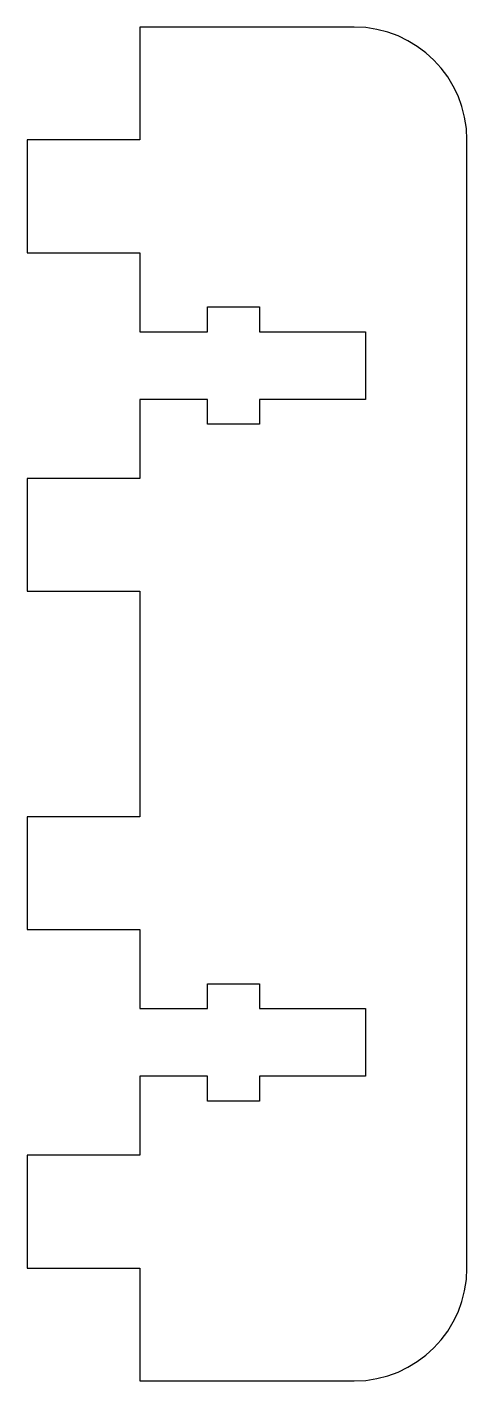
# Model space of a CAD drawing. Header units: millimetres. Extents: x -5 to 14.5, y 0 to 60.
import ezdxf

# ---------------------------------------------------------------- set-up
doc = ezdxf.new("R2010")
doc.units = ezdxf.units.MM

msp = doc.modelspace()

# ---------------------------------------------------------------- linework, layer by layer
at = {"color": 7, "linetype": 'Continuous', "lineweight": 25}
for p, q in [((9.5, 60), (0, 60)), ((0, 60), (0, 55)), ((0, 55), (-5, 55)), ((-5, 55), (-5, 50)), ((14.5, 5), (14.5, 55)), ((-5, 50), (0, 50)), ((0, 50), (0, 46.5)), ((3, 46.5), (3, 47.6)), ((3, 47.6), (5.3, 47.6)), ((5.3, 47.6), (5.3, 46.5)), ((0, 46.5), (3, 46.5)), ((5.3, 46.5), (10, 46.5)), ((10, 46.5), (10, 43.5)), ((3, 43.5), (0, 43.5)), ((0, 43.5), (0, 40)), ((3, 42.4), (3, 43.5)), ((10, 43.5), (5.3, 43.5)), ((5.3, 43.5), (5.3, 42.4)), ((5.3, 42.4), (3, 42.4)), ((0, 40), (-5, 40)), ((-5, 40), (-5, 35)), ((-5, 35), (0, 35)), ((0, 35), (0, 25)), ((0, 25), (-5, 25)), ((-5, 25), (-5, 20)), ((-5, 20), (0, 20)), ((0, 20), (0, 16.5)), ((3, 16.5), (3, 17.6)), ((3, 17.6), (5.3, 17.6)), ((5.3, 17.6), (5.3, 16.5)), ((0, 16.5), (3, 16.5)), ((5.3, 16.5), (10, 16.5)), ((10, 16.5), (10, 13.5)), ((3, 13.5), (0, 13.5)), ((0, 13.5), (0, 10)), ((3, 12.4), (3, 13.5)), ((10, 13.5), (5.3, 13.5)), ((5.3, 13.5), (5.3, 12.4)), ((5.3, 12.4), (3, 12.4)), ((0, 10), (-5, 10)), ((-5, 10), (-5, 5)), ((-5, 5), (0, 5)), ((0, 5), (0, 0)), ((0, 0), (9.5, 0))]:
    msp.add_line(p, q, dxfattribs=at)
for centre, start, end in [((9.5, 55), 0, 90), ((9.5, 5), 270, 0)]:
    msp.add_arc(centre, 5, start, end, dxfattribs=at)

doc.saveas('drawing.dxf')
